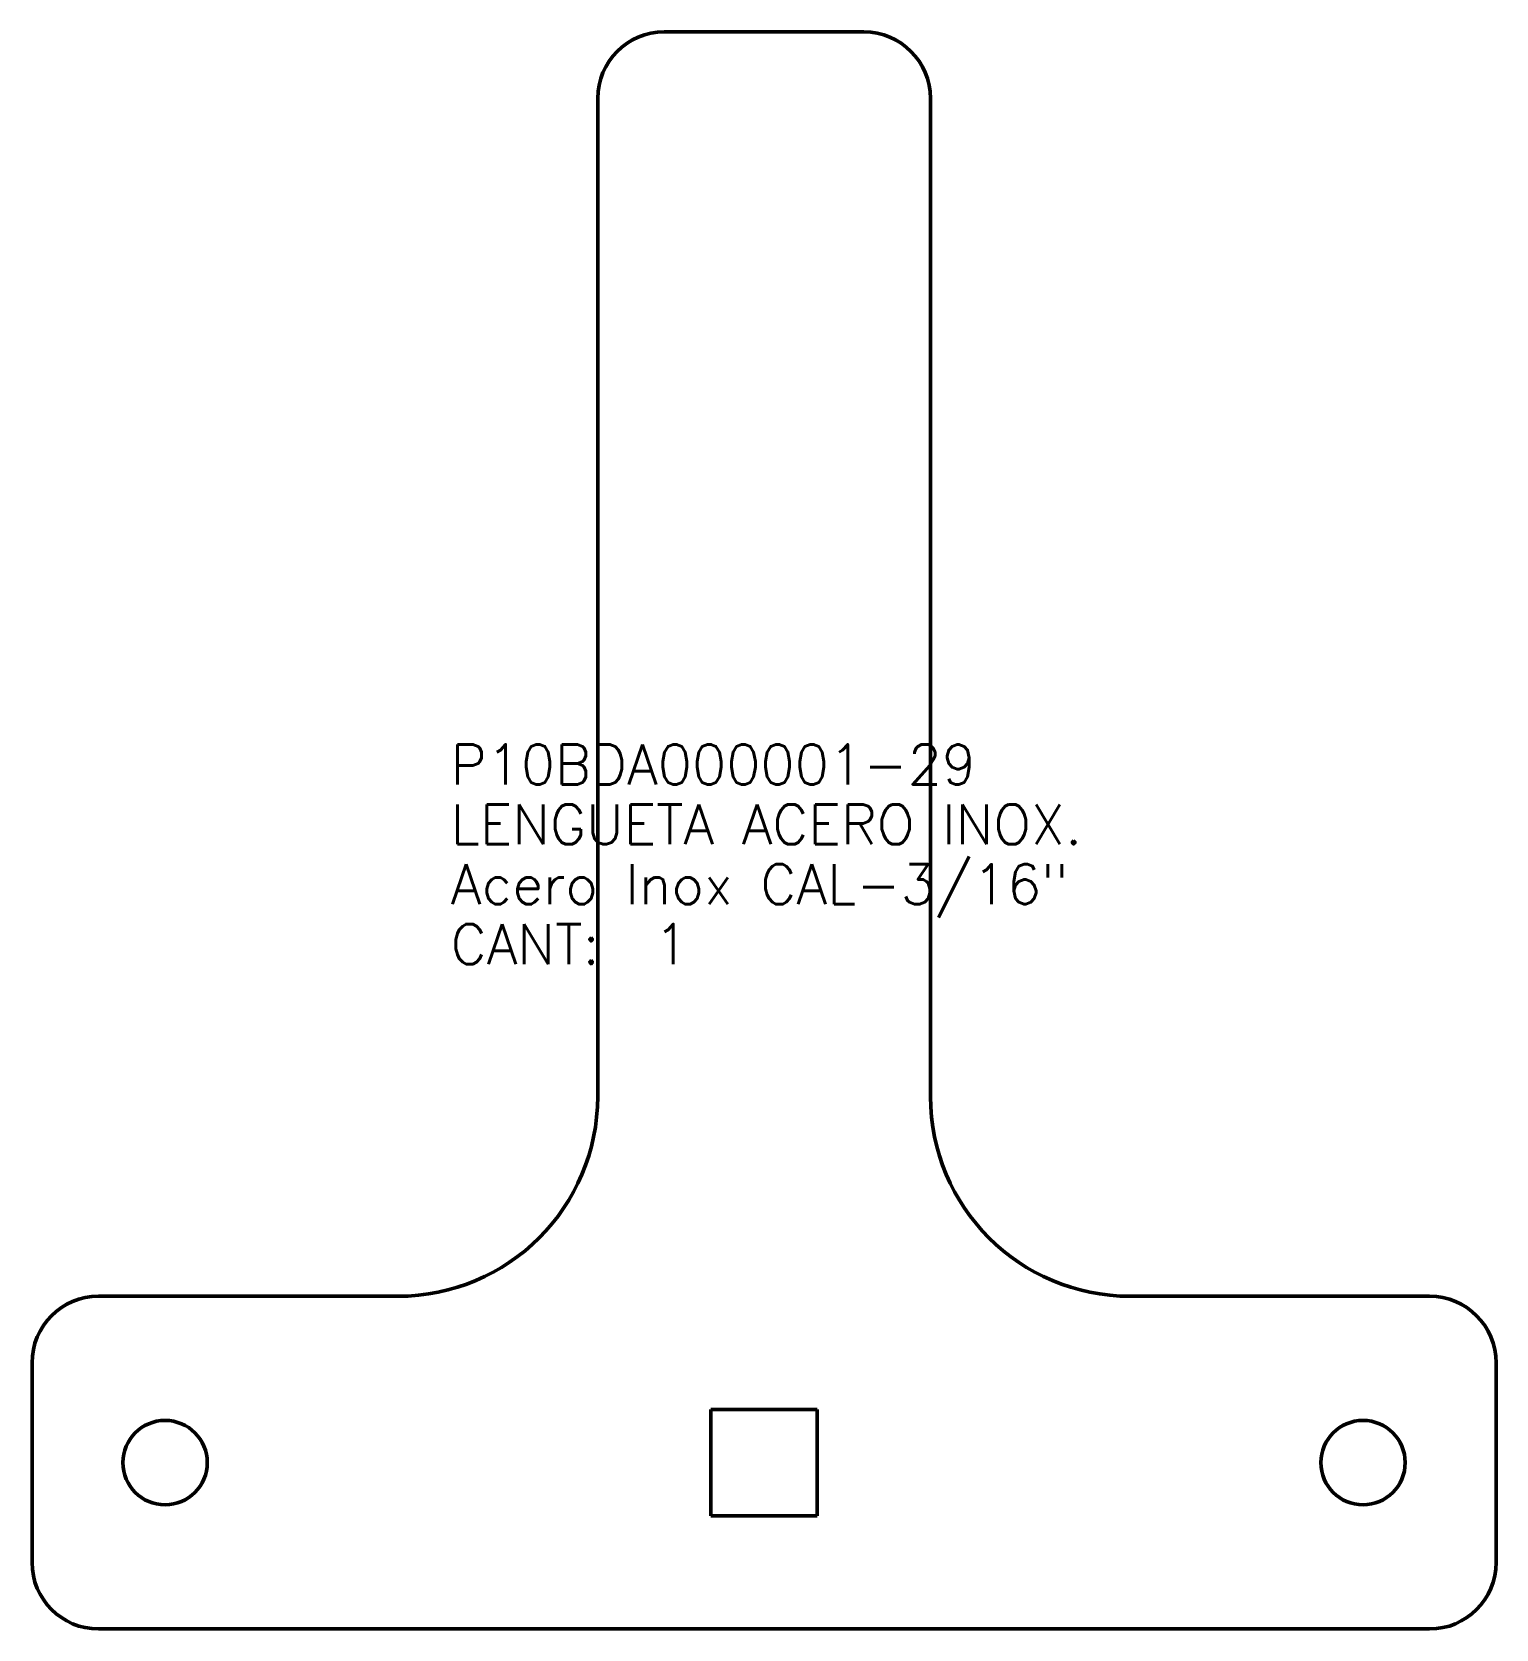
# Model space of a CAD drawing. Header units: millimetres. Extents: x 1 to 111, y 1 to 121.
import ezdxf

# ---------------------------------------------------------------- set-up
doc = ezdxf.new("R2010")
doc.units = ezdxf.units.MM
doc.layers.add('IV_INTERIOR_PROFILES', color=7, linetype='Continuous', lineweight=50)
doc.layers.add('IV_OUTER_PROFILE', color=7, linetype='Continuous', lineweight=50)
doc.layers.add('IV_TEXT', color=7, linetype='Continuous')
doc.styles.add('RomanS', font='RomanS.shx')

msp = doc.modelspace()

# ---------------------------------------------------------------- linework, layer by layer
at = {"layer": 'IV_INTERIOR_PROFILES'}
for p, q in [((52.04, 9.54), (52.04, 17.54)), ((52.04, 17.54), (60.04, 17.54)), ((60.04, 17.54), (60.04, 9.54)), ((60.04, 9.54), (52.04, 9.54))]:
    msp.add_line(p, q, dxfattribs=at)
for centre in [(11.04, 13.54), (101.04, 13.54)]:
    msp.add_circle(centre, 3.17, dxfattribs=at)
at = {"layer": 'IV_OUTER_PROFILE'}
for p, q in [((48.54, 121.04), (63.54, 121.04)), ((43.54, 116.04), (43.54, 41.04)), ((68.54, 41.04), (68.54, 116.04)), ((6.04, 26.04), (28.54, 26.04)), ((83.54, 26.04), (106.04, 26.04)), ((1.04, 6.04), (1.04, 21.04)), ((111.04, 21.04), (111.04, 6.04)), ((106.04, 1.04), (6.04, 1.04))]:
    msp.add_line(p, q, dxfattribs=at)
for centre, radius, start, end in [((48.54, 116.04), 5, 90, 180), ((63.54, 116.04), 5, 0, 90), ((28.54, 41.04), 15, 270, 0), ((83.54, 41.04), 15, 180, 270), ((6.04, 21.04), 5, 90, 180), ((106.04, 21.04), 5, 0, 90), ((6.04, 6.04), 5, 180, 270), ((106.04, 6.04), 5, 270, 0)]:
    msp.add_arc(centre, radius, start, end, dxfattribs=at)

# ---------------------------------------------------------------- texts
at = {"layer": 'IV_TEXT', "style": 'RomanS'}
for s, p in [('P10BDA000001-29', (32.5, 64.5)), ('LENGUETA ACERO INOX.', (32.5, 60)), ('Acero Inox CAL-3/16"', (32.5, 55.5)), ('CANT:  1', (32.5, 51))]:
    msp.add_text(s, height=3, dxfattribs=at).set_placement(p)

doc.saveas('drawing.dxf')
